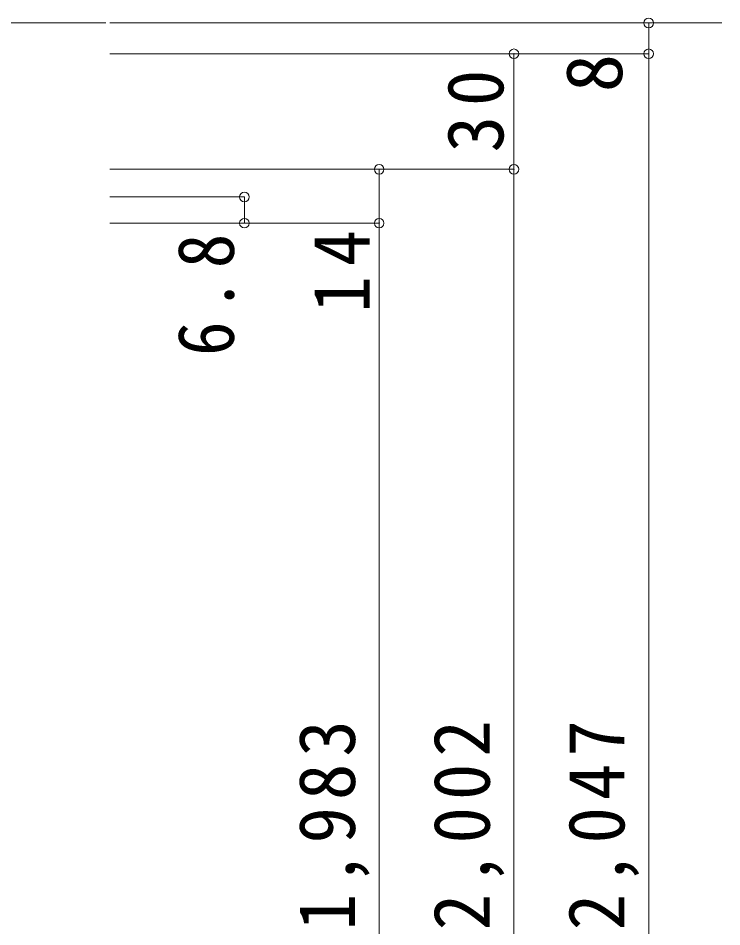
# Model space of a CAD drawing. Units: millimetres at full size, sheet at 1:5; details may follow other scales. Extents: x -957 to 993, y -689 to 708.
# Drawn here: x -663.6 to -480.8, y -216.7 to 19.3 of the extents above; entities that cross this region are included whole.
import ezdxf
from ezdxf.enums import TextEntityAlignment as Align

# ---------------------------------------------------------------- set-up
doc = ezdxf.new("R2010")
doc.units = ezdxf.units.MM
doc.header["$LTSCALE"] = 5
doc.header["$PDMODE"] = 32
doc.header["$PDSIZE"] = 2.5
doc.linetypes.add('CHAIN1', pattern=[8, 5, -1, 1, -1])
doc.layers.add('0-B_寸法', color=7, linetype='Continuous', lineweight=9)
doc.styles.add('ＭＳ ゴシック', font='')
doc.styles.get('ＭＳ ゴシック').set_extended_font_data('MS Gothic')

msp = doc.modelspace()

# ---------------------------------------------------------------- linework, layer by layer
at = {"layer": '0-B_寸法', "linetype": 'CHAIN1'}
msp.add_line((-905.816, 18.058), (-480.816, 18.058), dxfattribs=at)
at = {"layer": '0-B_寸法'}
for p, q in [((-499.816, 18.058), (-639.816, 18.058)), ((-499.816, 18.058), (-499.816, 10.058)), ((-499.816, 10.058), (-639.816, 10.058)), ((-534.816, -424.942), (-534.816, 10.058)), ((-499.816, 10.058), (-499.816, -439.942)), ((-534.816, -19.942), (-639.816, -19.942)), ((-569.816, -19.942), (-569.816, -419.942)), ((-604.816, -27.142), (-639.816, -27.142)), ((-604.816, -27.142), (-604.816, -33.942)), ((-569.816, -33.942), (-639.816, -33.942))]:
    msp.add_line(p, q, dxfattribs=at)
for p in [(-499.816, 18.058), (-534.816, 10.058), (-499.816, 10.058), (-569.816, -19.942), (-534.816, -19.942), (-604.816, -27.142), (-604.816, -33.942), (-569.816, -33.942)]:
    msp.add_point(p, dxfattribs=at)

# ---------------------------------------------------------------- texts
at = {"layer": '0-B_寸法', "style": 'ＭＳ ゴシック'}
msp.add_text('8', height=14.66, rotation=90, dxfattribs=at).set_placement((-502.316, 0.058), align=Align.BOTTOM_LEFT)
at = {"layer": '0-B_寸法', "char_height": 14.66, "attachment_point": 7, "rotation": 90, "style": 'ＭＳ ゴシック'}
for s, insert in [('\\T1.27;\\W0.95;30', (-537.316, -15.567)), ('\\T1.27;\\W0.9;6.8', (-607.316, -68.442)), ('\\T1.27;\\W0.95;14', (-572.316, -57.192)), ('\\T1.19;\\W0.95;ＤＨ＝1,983', (-572.316, -285.451)), ('\\T1.19;\\W0.95;枠内＝2,002', (-537.316, -285.451)), ('\\T1.19;\\W0.95;枠外＝2,047', (-502.316, -285.451))]:
    msp.add_mtext(s, dxfattribs=dict(at, insert=insert))

doc.saveas('drawing.dxf')
